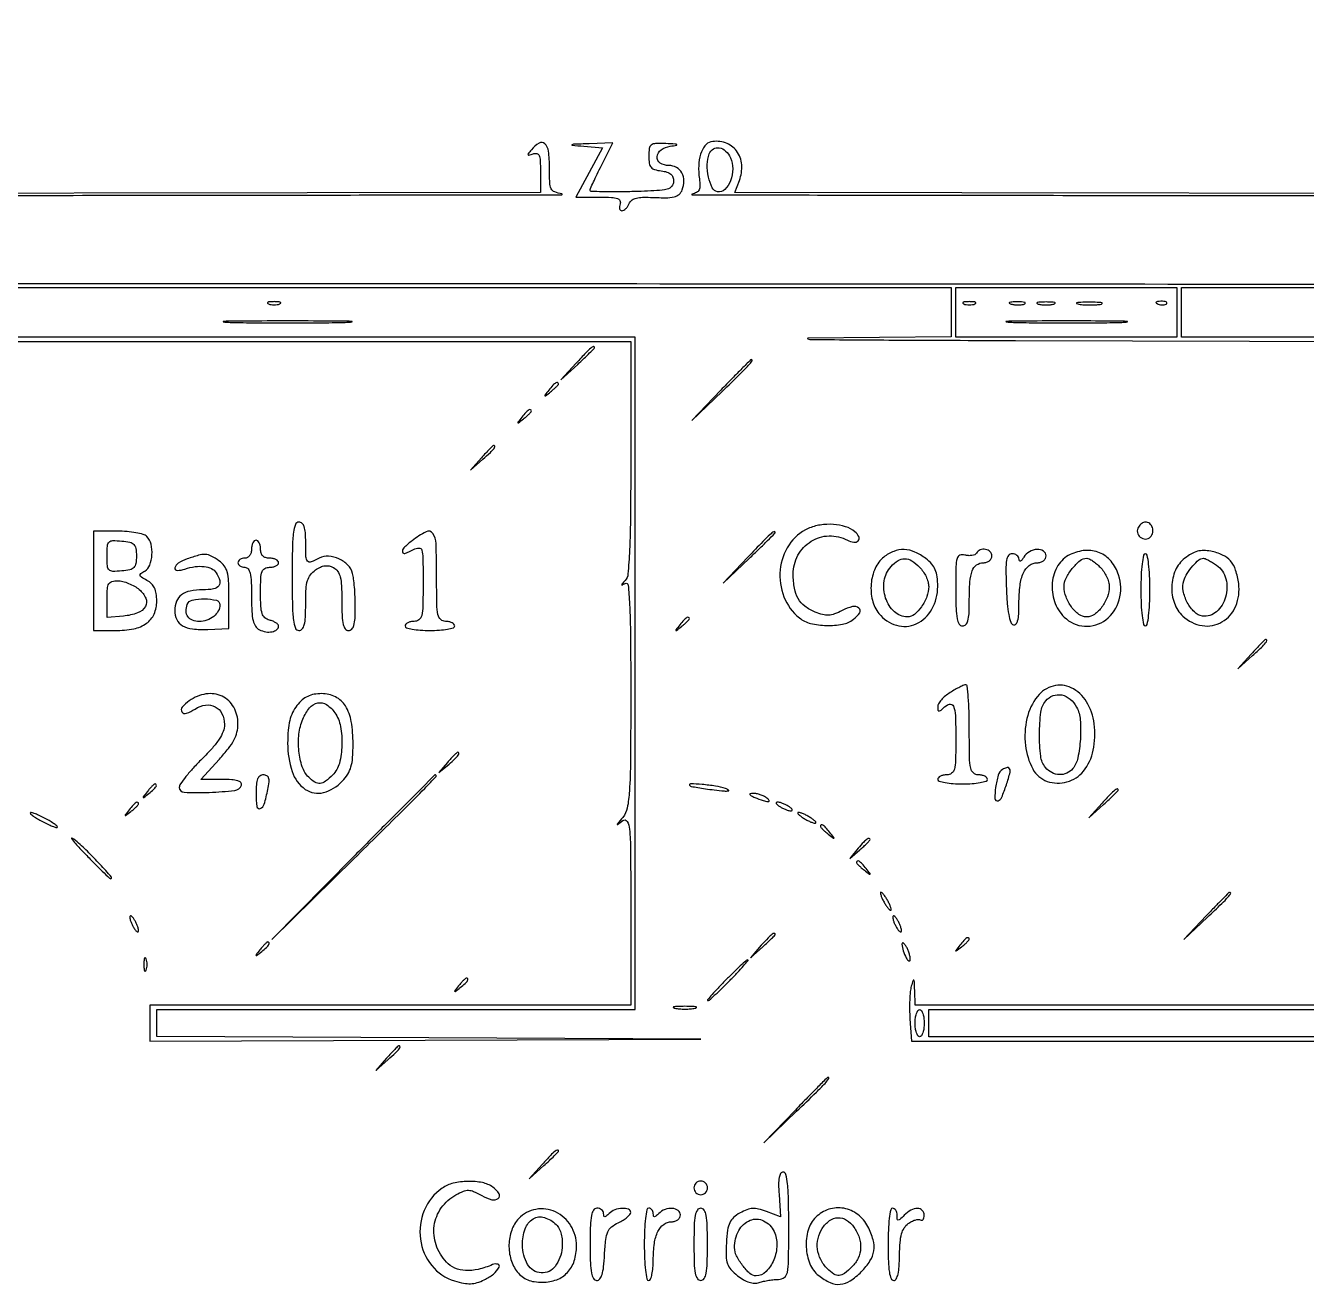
# Model space of a CAD drawing. Extents: x 0 to 968, y 0 to 666.
# Drawn here: x 372 to 655.7, y 387.1 to 666 of the extents above; entities that cross this region are included whole.
import ezdxf

# ---------------------------------------------------------------- set-up
doc = ezdxf.new("R2010")
doc.units = 0

msp = doc.modelspace()

# ---------------------------------------------------------------- linework, layer by layer
for points in [[(795.168906, 608.510851, 0.000128), (665.881804, 608.648365, 0.000064), (502.218615, 608.759642, 0.000095), (260.891723, 608.847045, 0.0007)], [(240, 608), (408.5, 608), (577, 608), (577, 602.514047), (577, 597.028094), (545.25, 596.74949, 0.748976), (545.212388, 596.61686, 0.13844), (545.665166, 596.483565, 0.001612), (563.191914, 596.344219, 0.000424), (591.248438, 596.235443), (668.996876, 596)], [(343, 596), (424.5, 596), (506, 596), (506, 570.2, -0.002344), (505.940822, 557.579336, -0.009159), (505.724838, 549.782892, -0.008521), (505.392187, 544.514285, -0.16859), (504.75, 543.053296, 0.004358), (504.075073, 542.313322, 0.184745), (504, 542.117076, 0.561535), (504.095303, 542.058975, 0.009535), (504.75, 542.412313, -0.54098), (505.421042, 542.06482, -0.012568), (505.744607, 537.818934, -0.01078), (505.949429, 530.845958, -0.001951), (506, 517.887758, -0.001721), (505.949266, 503.149171, -0.014288), (505.712233, 496.467317, -0.030642), (505.231879, 492.653738, -0.130048), (504.25, 490.595974, 0.000873), (503.061498, 489.190949, 0.176901), (503, 489.022569, 0.621148), (503.074767, 488.985605, 0.001609), (504.25, 489.889678, -0.453717), (505.196294, 489.704798, -0.109857), (505.745327, 487.973779, -0.020679), (505.963018, 483.340326, -0.001399), (506, 470.122445), (506, 449), (452.75, 449), (399.5, 449), (399.5, 445), (399.5, 441), (460.5, 441.242046), (521.5, 441.484092), (461.25, 441.749852), (401, 442.015613), (401, 445.007806), (401, 448), (454, 448), (507, 448), (507, 522.5), (507, 597), (424.5, 597), (342, 597)], [(668.976527, 449), (618.988264, 449), (569, 449), (568.90032, 452.25, 0.00324), (568.830116, 454.13938, 0.156596), (568.700338, 454.49023, 0.601471), (568.528971, 454.459549, 0.008583), (568.15032, 453.20654, 0.044988), (567.922055, 451.996062, 0.013648), (567.79282, 450.130801, 0.013549), (567.76165, 448.022402, 0.014371), (567.846513, 445.95654), (568.193027, 441), (629.596513, 441), (691, 441)]]:
    msp.add_lwpolyline(points, format="xyb")
for points in [[(483.981001, 638.477108, 0.008807), (483.292701, 637.617386, 0.27071), (483.258808, 637.355597, 0.389672), (483.458284, 637.264678, 0.012731), (484.358556, 637.584097, -0.139461), (485.183865, 637.657971, -0.253026), (485.695079, 637.241597, -0.087115), (485.944838, 636.113291, -0.011014), (486, 633.609364), (486, 629.00475), (279.25, 628.749987), (72.5, 628.495224), (283, 628.397444, 0.000185), (363.529698, 628.389829, 0.000315), (430.857813, 628.45076, 0.000027), (490.737307, 628.545854, 0.926755), (490.75, 628.716254, -0.055409), (489.159191, 629.141231, -0.192222), (488.395695, 629.854735, -0.100329), (488.066317, 631.204019, -0.009861), (488, 634.566422, 0.029013), (487.790681, 638.17071, 0.172438), (486.970395, 639.836651, 0.344232), (485.701982, 639.975054, 0.081103)], [(495.625958, 639.273856), (499.751916, 638.897126), (496.800849, 633.448563), (493.849782, 628), (499.03188, 628, -0.010233), (501.754397, 627.944274, -0.068574), (503.083182, 627.705404, -0.210464), (503.616573, 627.228378, -0.2008), (503.638374, 626.5, 0.057964), (503.491367, 625.925734, 0.102995), (503.525603, 625.440625, 0.148741), (503.730134, 625.122259, 0.177953), (504.06277, 625, 0.131613), (504.489647, 625.114346, 0.062858), (504.945643, 625.460274, 0.055852), (505.359811, 625.967584, 0.051712), (505.664042, 626.566891, -0.131094), (506.159247, 627.250218, -0.090721), (507.000406, 627.711973, -0.063737), (508.225496, 627.952398, -0.027941), (509.882657, 627.969998, 0.008562), (513.720118, 627.86205, 0.057381), (515.614538, 628.059089, 0.127366), (516.704693, 628.615102, 0.120422), (517.415686, 629.640877, 0.09386), (517.773383, 631.615132, 0.125652), (517.311011, 633.367833, 0.139459), (516.117668, 634.561998, 0.127843), (514.432612, 635, -0.144807), (512.543532, 635.558821, -0.27394), (511.860874, 636.933893, -0.221994), (512.713056, 638.454323, -0.118726), (514.75, 639.283746, 0.005737), (516.188426, 639.518563, 0.703743), (516.210683, 639.647423, 0.117172), (515.82971, 639.757833, 0.002217), (513.75, 639.850168, 0.017087), (511.483579, 639.863231, 0.153737), (510.556807, 639.54217, 0.202698), (510.114195, 638.790625, 0.033079), (510, 637.066422, 0.03636), (510.114061, 635.5, 0.140127), (510.511321, 634.619465, 0.147664), (511.300328, 634.107782, 0.041915), (512.75, 633.816422, -0.041844), (514.030656, 633.559222, -0.10493), (514.866697, 633.112286, -0.132039), (515.336283, 632.437844, -0.086629), (515.5, 631.5, -0.178668), (515.097111, 630.408511, -0.156548), (514.057809, 629.766996, -0.048285), (511.808455, 629.436374, -0.004593), (506.25, 629.212474, -0.005779), (502.70314, 629.143248, -0.009642), (499.717188, 629.177073, -0.003691), (497.21356, 629.272241, -0.400985), (497, 629.495718, -0.10369), (497.08151, 629.88454, -0.003328), (497.739323, 631.357809, -0.006293), (498.552493, 633.088759, -0.004314), (499.516846, 635.033244), (502.033692, 640), (496.766846, 639.825293, 0.000598), (493.324178, 639.706972, 0.104043), (492.969095, 639.618988, 0.758352), (492.986538, 639.521519, 0.001252)], [(523.750682, 640.228582, 0.18155), (522.422717, 639.376754, 0.085324), (521.483371, 637.532218, 0.06617), (521.047698, 634.973356, 0.045588), (521.208439, 632.033171, -0.029967), (521.339937, 630.504551, -0.120742), (521.142062, 629.595913, -0.16315), (520.587434, 629.033237, -0.068537), (519.57006, 628.682153, 0.906064), (519.586387, 628.514275, 0.00002), (578.91433, 628.425453, 0.000313), (645.266323, 628.37043, 0.000185), (724.5, 628.38373), (931.5, 628.495095), (730.275678, 628.749985), (529.051355, 629.004876), (530.070835, 631.686311, 0.110247), (530.577767, 635.189376, 0.1412), (529.445792, 638.229509, 0.152942), (526.960164, 640.04288, 0.135292)], [(528.080961, 636.721655, -0.109971), (528.59841, 634.275514, -0.087492), (528.100369, 631.616207, -0.106982), (526.851292, 629.679558, -0.247906), (525.247086, 629.185426, -0.236664), (524.063344, 630.089035, -0.059474), (523.240764, 632.450272, -0.056471), (522.950664, 635.240721, -0.089532), (523.398157, 637.595196, -0.164713), (524.296356, 638.677068, -0.186059), (525.617807, 638.922297, -0.144758), (527.023326, 638.204906, -0.096248)], [(425.75, 604.337719, 0.057986), (426.320008, 604.181385, 0.037979), (427, 604.12966, 0.037979), (427.679992, 604.181385, 0.057986), (428.25, 604.337719, 0.174857), (428.459382, 604.525001, 0.447206), (428.398438, 604.693942, 0.078554), (427.89144, 604.810911, 0.017491), (427, 604.842105, 0.017491), (426.10856, 604.810911, 0.078554), (425.601562, 604.693942, 0.447206), (425.540618, 604.525001, 0.174857)], [(579.75, 604.337719, 0.057986), (580.320008, 604.181385, 0.037979), (581, 604.12966, 0.037979), (581.679992, 604.181385, 0.057986), (582.25, 604.337719, 0.174857), (582.459382, 604.525001, 0.447206), (582.398438, 604.693942, 0.078554), (581.89144, 604.810911, 0.017491), (581, 604.842105, 0.017491), (580.10856, 604.810911, 0.078554), (579.601562, 604.693942, 0.447206), (579.540618, 604.525001, 0.174857)], [(590.269032, 604.307009, 0.037336), (591.036634, 604.167106, 0.029507), (591.880008, 604.127736, 0.030339), (592.671085, 604.185595, 0.06278), (593.269032, 604.344063, 0.31318), (593.386009, 604.52287, 0.333666), (593.257153, 604.684921, 0.052471), (592.580113, 604.787295, 0.014395), (591.5, 604.805051, 0.012823), (590.431793, 604.764444, 0.080377), (589.900903, 604.643467, 0.597527), (589.883358, 604.48334, 0.087174)], [(596.25, 604.310674, 0.039571), (597.047266, 604.168469, 0.024357), (598, 604.122029, 0.024357), (598.952734, 604.168469, 0.039571), (599.75, 604.310674, 0.161593), (600.00914, 604.478988, 0.542911), (599.957812, 604.633659, 0.052887), (599.251983, 604.740287, 0.011065), (598, 604.767997, 0.011065), (596.748017, 604.740287, 0.052887), (596.042188, 604.633659, 0.542911), (595.99086, 604.478988, 0.161593)], [(605.26375, 604.282419, 0.022548), (606.485188, 604.153707, 0.015659), (607.872547, 604.114038, 0.015827), (609.209518, 604.160023, 0.031163), (610.26375, 604.296069, 0.248898), (610.455688, 604.450815, 0.49082), (610.374351, 604.596853, 0.030832), (609.29708, 604.692368, 0.00738), (607.5, 604.713986, 0.006817), (605.711719, 604.684722, 0.040183), (604.780601, 604.581582, 0.720633), (604.761725, 604.438612, 0.075924)], [(622.8125, 604.316886, 0.051402), (623.359369, 604.160852, 0.05415), (623.916927, 604.123424, 0.060344), (624.402231, 604.202593, 0.126455), (624.729167, 604.395833, 0.296942), (624.77538, 604.614691, 0.208169), (624.592839, 604.799335, 0.077125), (624.112848, 604.910055, 0.028489), (623.416667, 604.921053, 0.018894), (622.670344, 604.862007, 0.168741), (622.37858, 604.720685, 0.470617), (622.395823, 604.538436, 0.054073)], [(417.25, 600.252791, 0.003861), (423.05422, 600.155348, 0.002266), (430, 600.123866, 0.002266), (436.94578, 600.155348, 0.003861), (442.75, 600.252791, 0.025034), (444.269434, 600.366301, 0.928081), (444.264062, 600.473526, 0.005108), (439.144137, 600.546704, 0.001019), (430, 600.565336, 0.001019), (420.855863, 600.546704, 0.005108), (415.735938, 600.473526, 0.928081), (415.730566, 600.366301, 0.025034)], [(590.807349, 600.252539, 0.003981), (596.367548, 600.154515, 0.002429), (602.93413, 600.122944, 0.002434), (609.442328, 600.154944, 0.004313), (614.807349, 600.253728, 0.033354), (616.022625, 600.367959, 0.911073), (616.015284, 600.4767, 0.005306), (611.111224, 600.550159, 0.001104), (602.5, 600.568746, 0.001082), (593.897826, 600.549708, 0.005665), (589.165284, 600.475369, 0.931919), (589.1606, 600.367549, 0.022072)], [(493.946167, 591.25), (490.5, 587.5), (494.25, 590.946167, 0.004107), (495.687395, 592.289043, 0.006442), (496.898438, 593.469273, 0.00223), (497.919596, 594.49958, 0.196596), (498, 594.696167, 0.503731), (497.749449, 594.881757, 0.102567), (497.17594, 594.568348, 0.026699), (496.052752, 593.505211, 0.004068)], [(525.971112, 585.25), (519.5, 578.5), (526.25, 584.971112, 0.001651), (530.331139, 588.90958, 0.013946), (532.112695, 590.739547, 0.038166), (532.876639, 591.708164, 0.600215), (532.721112, 592, 0.198298), (532.532866, 591.922286, 0.000591), (530.623258, 590.017187, 0.003258), (528.472068, 587.837782, 0.002015)], [(487.872445, 585.25, 0.001576), (486.99236, 584.120493, 0.377591), (487, 584, 0.377591), (487.120493, 583.99236, 0.001576), (488.25, 584.872445, 0.012436), (488.920402, 585.425681, 0.017649), (489.485937, 585.952641, 0.013803), (489.91885, 586.410139, 0.184603), (490, 586.622445, 0.307699), (489.806605, 586.90695, 0.241985), (489.426111, 586.869516, 0.065617), (488.76332, 586.306759, 0.017685)], [(481.872445, 579.25, 0.001576), (480.99236, 578.120493, 0.377591), (481, 578, 0.377591), (481.120493, 577.99236, 0.001576), (482.25, 578.872445, 0.012436), (482.920402, 579.425681, 0.017649), (483.485937, 579.952641, 0.013803), (483.91885, 580.410139, 0.184603), (484, 580.622445, 0.307699), (483.806605, 580.90695, 0.241985), (483.426111, 580.869516, 0.065617), (482.76332, 580.306759, 0.017685)], [(472.924314, 570.25), (470.5, 567.5), (473.25, 569.924314, 0.007047), (474.901388, 571.422009, 0.038158), (475.720118, 572.311864, 0.157803), (475.891157, 572.773973, 0.426412), (475.674314, 573, 0.194102), (475.471891, 572.918342, 0.004632), (474.732156, 572.192188, 0.009492), (473.876984, 571.303915, 0.006223)], [(387, 543), (387, 532), (391.777494, 532, 0.046456), (395.904342, 532.384262, 0.107867), (398.751476, 533.590001, 0.13857), (400.409146, 535.640255, 0.101478), (401, 538.52152, 0.036054), (400.880474, 540.176964, 0.074603), (400.506768, 541.415331, 0.088674), (399.839794, 542.351766, 0.071023), (398.840097, 543.085578, -0.014721), (397.607977, 543.792413, -0.198845), (397.309068, 544.204148, -0.301983), (397.45433, 544.600651, -0.030727), (398.340097, 545.170452, 0.175639), (399.462813, 546.46912, 0.076378), (399.951242, 548.731073, 0.07409), (399.741252, 551.119258, 0.138319), (398.8, 552.8, 0.12661), (398.011933, 553.265473, 0.024774), (396.395625, 553.6475, 0.024856), (394.41707, 553.911925, 0.020792), (392.3, 554), (387, 554)], [(431, 544, 0.004073), (431.053031, 537.489921, 0.027022), (431.28125, 534.25, 0.062466), (431.718019, 532.533206, 0.308488), (432.5, 532, 0.220855), (433.222224, 532.335373, 0.114018), (433.686904, 533.240549, 0.051084), (433.935321, 534.94004, 0.010767), (434, 537.943296, -0.013254), (434.085474, 541.167289, -0.057169), (434.404113, 543.054933, -0.093032), (435.049989, 544.336025, -0.076972), (436.154606, 545.395737, -0.041243), (437.258269, 546.040279, -0.079287), (438.238068, 546.330416, -0.089538), (439.177688, 546.284385, -0.066058), (440.154606, 545.917257, -0.118033), (441.081578, 545.093723, -0.091933), (441.640445, 543.86246, -0.049776), (441.924973, 541.890108, -0.010951), (442, 538.464816, 0.009496), (442.062757, 535.160739, 0.047538), (442.308006, 533.327469, 0.108783), (442.770704, 532.356518, 0.231344), (443.5, 532, 0.205784), (444.211262, 532.305677, 0.121365), (444.676302, 533.122724, 0.056722), (444.92551, 534.642124, 0.012963), (444.986345, 537.25, 0.009589), (444.939163, 539.416048, 0.009533), (444.808941, 541.582942, 0.009422), (444.623382, 543.471623, 0.036368), (444.401591, 544.628102, 0.129456), (443.337469, 546.48808, 0.091562), (441.357089, 547.875268, 0.0928), (439.037913, 548.451062, 0.138292), (437.008594, 548.004599, -0.031031), (435.193677, 547.173656, -0.316863), (434.434607, 547.364567, -0.1696), (434.061656, 548.312909, -0.009672), (434, 551.5, 0.016668), (433.927513, 553.673807, 0.063857), (433.666667, 555, 0.12648), (433.196999, 555.727332, 0.188641), (432.5, 556, 0.308488), (431.718019, 555.466794, 0.062466), (431.28125, 553.75, 0.027022), (431.053031, 550.510079, 0.004073)], [(457.582196, 551.885996, 0.022349), (455.722094, 550.283278, 0.251398), (455.423566, 549.38937, 0.47299), (455.983713, 549.070947, 0.031183), (457.914354, 549.954163, -0.120046), (459.086533, 550.256528, -0.339802), (459.721605, 549.782085, -0.065354), (459.96377, 548.106445, -0.003251), (460, 542.535184, -0.004854), (459.949931, 537.377655, -0.052738), (459.691419, 535.316898, -0.172413), (459.081728, 534.369121, -0.16592), (458, 534, 0.048028), (457.234582, 533.926307, 0.068025), (456.5875, 533.70625, 0.088204), (456.151477, 533.381882, 0.191087), (456, 533, 0.332234), (456.292067, 532.608967, 0.026982), (457.615625, 532.29375, 0.027868), (459.39166, 532.072146, 0.017105), (461.5, 532, 0.017105), (463.60834, 532.072146, 0.027868), (465.384375, 532.29375, 0.026982), (466.707933, 532.608967, 0.332234), (467, 533, 0.191087), (466.848523, 533.381882, 0.088204), (466.4125, 533.70625, 0.068025), (465.765418, 533.926307, 0.048028), (465, 534, -0.186821), (463.909584, 534.42216, -0.160003), (463.3, 535.5, -0.045528), (463.047257, 537.866382, -0.003852), (463, 544, 0.008558), (462.875861, 551.252295, 0.142893), (462.130797, 553.515025, 0.380382), (460.653106, 553.879581, 0.045389)], [(531.96584, 548.25), (526.5, 542.5), (532.25, 547.96584, 0.002429), (534.454324, 550.081711, 0.003903), (536.310938, 551.909561, 0.000843), (537.921604, 553.525668, 0.198036), (538, 553.71584, 0.580622), (537.718401, 553.876586, 0.050698), (536.887147, 553.26449, 0.016599), (535.293238, 551.721355, 0.00208)], [(545.314715, 554.575325, 0.142617), (541.068921, 550.971334, 0.122004), (539.101463, 545.424329, 0.118518), (539.927733, 539.470535, 0.129754), (543.36704, 534.772236, 0.111917), (545.823221, 533.561679, 0.052398), (549.357105, 533.098547, 0.052469), (552.893439, 533.379323, 0.116592), (555.350138, 534.465269, 0.085753), (556.715269, 535.926638, 0.390723), (556.541004, 536.975188, 0.230306), (555.116884, 537.276377, 0.058304), (552.840558, 536.417549, -0.028952), (551.129542, 535.654765, -0.075517), (549.815635, 535.373719, -0.079173), (548.514663, 535.501674, -0.034175), (546.859091, 536.058366, -0.063623), (544.574289, 537.365871, -0.10049), (543.084427, 539.052132, -0.089319), (542.263086, 541.336402, -0.041776), (542, 544.479713, -0.12353), (543.048867, 548.660316, -0.130662), (545.933927, 551.748027, -0.133295), (549.922346, 552.957516, -0.130942), (554.005053, 551.997296, 0.089255), (555.435902, 551.533652, 0.252712), (556.38662, 551.891222, 0.303044), (556.502562, 552.795615, 0.10465), (555.643682, 553.880755, 0.098248), (553.607654, 554.984747, 0.058528), (550.887539, 555.491162, 0.055871), (547.964093, 555.361036, 0.066194)], [(618.446149, 554.912868, 0.190717), (618.236038, 553.735958, 0.171854), (618.875747, 552.67027, 0.175934), (620.03005, 552.260019, 0.197141), (621.112868, 552.712868, 0.144911), (621.633646, 553.671654, 0.134859), (621.568376, 554.789156, 0.143758), (620.952416, 555.666716, 0.169916), (620, 556, 0.100929), (619.613314, 555.921141, 0.052079), (619.179745, 555.680655, 0.048757), (618.768565, 555.328718, 0.053016)], [(396.5, 548.5, -0.035254), (396.381423, 546.820342, -0.160043), (395.953053, 545.952138, -0.147356), (395.070859, 545.467389, -0.028437), (393.25, 545.186642, -0.02316), (391.253414, 545.08711, -0.202333), (390.452431, 545.421779, -0.178441), (390.077968, 546.254527, -0.017356), (390, 548.5, -0.017356), (390.077968, 550.745473, -0.178441), (390.452431, 551.578221, -0.202333), (391.253414, 551.91289, -0.02316), (393.25, 551.813358, -0.028437), (395.070859, 551.532611, -0.147356), (395.953053, 551.047862, -0.160043), (396.381423, 550.179658, -0.035254)], [(422, 550, -0.072314), (421.888136, 549.230589, -0.08892), (421.5625, 548.583333, -0.10214), (421.075754, 548.153209, -0.130775), (420.5, 548, 0.064853), (419.926543, 547.925306, 0.082425), (419.440625, 547.70625, 0.098894), (419.115568, 547.381354, 0.148195), (419, 547, 0.148195), (419.115568, 546.618646, 0.098894), (419.440625, 546.29375, 0.082425), (419.926543, 546.074694, 0.064853), (420.5, 546, -0.231344), (421.229296, 545.643482, -0.108783), (421.691994, 544.672531, -0.047538), (421.937243, 542.839261, -0.009496), (422, 539.535184, 0.011124), (422.074693, 536.178355, 0.047233), (422.35248, 534.191205, 0.086165), (422.883917, 532.952221, 0.130397), (423.75, 532.170311, 0.077102), (425.159562, 531.701418, 0.088348), (426.577559, 531.71418, 0.118393), (427.611666, 532.177134, 0.232609), (428, 532.966702, 0.1935), (427.86177, 533.310511, 0.05551), (427.4125, 533.685362, 0.047012), (426.765636, 534.030789, 0.035201), (426, 534.289749, -0.11328), (424.967542, 534.829065, -0.137813), (424.362763, 535.732475, -0.067549), (424.071264, 537.324201, -0.011559), (424, 540.40638, -0.009514), (424.060937, 543.608548, -0.076481), (424.339388, 545.050798, -0.189697), (424.944522, 545.743086, -0.119954), (426, 546, 0.048028), (426.765418, 546.073693, 0.068025), (427.4125, 546.29375, 0.088204), (427.848523, 546.618118, 0.191087), (428, 547, 0.191087), (427.848523, 547.381882, 0.088204), (427.4125, 547.70625, 0.068025), (426.765418, 547.926307, 0.048028), (426, 548, -0.072254), (425.126841, 548.126841, -0.124864), (424.5, 548.5, -0.124864), (424.126841, 549.126841, -0.072254), (424, 550, 0.048028), (423.926307, 550.765418, 0.068025), (423.70625, 551.4125, 0.088204), (423.381882, 551.848523, 0.191087), (423, 552, 0.191087), (422.618118, 551.848523, 0.088204), (422.29375, 551.4125, 0.068025), (422.073693, 550.765418, 0.048028)], [(407.75, 547.837719, 0.047642), (405.777745, 546.896197, 0.205308), (405.033702, 545.865372, 0.491129), (405.508069, 545.293926, 0.070661), (407.25, 545.604032, -0.043218), (409.506971, 546.134592, -0.065237), (411.523498, 546.163253, -0.081655), (413.119673, 545.705949, -0.141828), (414.14471, 544.800095, -0.066126), (414.95545, 543.047173, -0.244822), (414.745232, 541.885685, -0.189512), (413.583216, 541.193923, -0.040618), (411.2, 541, 0.047044), (408.393093, 540.735317, 0.112456), (406.486842, 539.902242, 0.141077), (405.387584, 538.469702, 0.093826), (405, 536.422445, 0.11035), (405.453474, 534.392758, 0.154237), (406.706425, 533.036117, 0.105339), (408.926809, 532.326962, 0.035699), (412.335045, 532.23194), (417, 532.434969), (417, 539.16078, 0.010379), (416.921558, 542.939214, 0.055218), (416.609526, 544.978427, 0.097963), (415.949414, 546.319315, 0.076905), (414.777494, 547.443296, 0.03432), (413.065323, 548.475213, 0.104811), (411.763062, 548.828521, 0.084349), (410.271833, 548.66045, 0.017413)], [(562.047789, 548.23978, 0.11878), (560.139033, 545.748052, 0.083125), (559.255594, 542.307812, 0.08164), (559.535021, 538.705995, 0.107212), (560.977365, 535.75, 0.155855), (564.845463, 533.137537, 0.180943), (569.252024, 533.460757, 0.161722), (572.717802, 536.701776, 0.125206), (574, 541.741871, 0.029355), (573.873091, 543.901598, 0.071447), (573.463866, 545.439667, 0.080355), (572.674005, 546.690997, 0.045245), (571.365141, 547.92742, 0.063518), (568.959174, 549.368486, 0.095103), (566.577134, 549.909037, 0.100541), (564.261345, 549.51891, 0.078499)], [(570, 546, -0.049207), (570.765513, 545.066918, -0.03786), (571.4125, 543.918486, -0.038884), (571.855641, 542.739877, -0.070594), (572, 541.722506, -0.089899), (571.597554, 539.502283, -0.063662), (570.412317, 537.257464, -0.067961), (568.833306, 535.557931, -0.173312), (567.272037, 535, -0.19072), (564.390554, 536.140598, -0.126631), (562.463709, 539.179751, -0.116092), (562.150265, 542.994551, -0.147658), (563.654988, 546.171259, -0.066893), (565.215987, 547.490467, -0.149868), (566.696732, 547.90113, -0.137629), (568.239207, 547.423101, -0.052883)], [(582.558021, 549.09388, -0.15438), (582.198685, 548.78447, -0.064046), (581.575304, 548.607491, -0.054994), (580.805232, 548.577577, -0.046215), (579.999004, 548.710511, 0.158003), (578.912559, 548.647822, 0.240043), (578.29547, 547.956288, 0.060001), (578.044443, 546.14272, 0.004421), (578, 541.116631, 0.006854), (578.058384, 536.857646, 0.038852), (578.296201, 534.602772, 0.092484), (578.751877, 533.41806, 0.260452), (579.5, 533, 0.209656), (580.214229, 533.313254, 0.119074), (580.680789, 534.153035, 0.055173), (580.932989, 535.717342, 0.012404), (581, 538.418213, -0.015406), (581.13409, 542.769043, -0.071558), (581.64314, 545.223588, -0.149327), (582.609928, 546.511764, -0.158945), (584.106989, 547, 0.077727), (584.830154, 547.113102, 0.090193), (585.443928, 547.440625, 0.100779), (585.854248, 547.927938, 0.125389), (586, 548.5, 0.198108), (585.61075, 549.443863, 0.155648), (584.620003, 549.95925, 0.140036), (583.430612, 549.831011, 0.159214)], [(593.080099, 548.25, -0.02869), (592.681358, 547.64769, -0.121624), (592.349453, 547.375652, -0.368599), (592.132978, 547.433647, -0.145621), (592.030409, 547.75, 0.121517), (591.900407, 548.226826, 0.098097), (591.555951, 548.632812, 0.089053), (591.049289, 548.90567, 0.079256), (590.457936, 549, 0.24258), (589.694612, 548.606511, 0.114827), (589.261682, 547.553928, 0.043275), (589.105339, 545.474954, 0.006657), (589.207936, 541.330254, 0.010883), (589.409705, 537.961692, 0.026735), (589.743507, 535.505019, 0.032295), (590.179729, 533.818272, 0.237739), (590.75, 533.246921, 0.297014), (591.313017, 533.395429, 0.119917), (591.70939, 534.126585, 0.051508), (591.937354, 535.584061, 0.013058), (592, 537.982408, -0.029201), (592.234295, 541.990729, -0.076143), (592.999056, 544.767367, -0.122925), (594.278264, 546.397431, -0.166718), (596.035184, 547, 0.074753), (596.785904, 547.112868, 0.088627), (597.422835, 547.440625, 0.100674), (597.84862, 547.927969, 0.130079), (598, 548.5, 0.253204), (597.419254, 549.573273, 0.158713), (596.007104, 549.955035, 0.117418), (594.295589, 549.454465, 0.13203)], [(603.321178, 548.811266, 0.145157), (600.626658, 546.357692, 0.113102), (599.379843, 542.577845, 0.106127), (599.872126, 538.428497, 0.114458), (602.025436, 534.974564, 0.181987), (606.526027, 532.935692, 0.182985), (611.241463, 534.376969, 0.162173), (614.204588, 538.796237, 0.148038), (614.068034, 544.293856, 0.093851), (612.387215, 547.327687, 0.120526), (609.832577, 549.221079, 0.120112), (606.685314, 549.725251, 0.092788)], [(610, 546, -0.049207), (610.765513, 545.066918, -0.03786), (611.4125, 543.918486, -0.038884), (611.855641, 542.739877, -0.070594), (612, 541.722506, -0.090354), (611.582547, 539.431279, -0.069879), (610.36369, 537.200021, -0.075366), (608.704375, 535.555745, -0.158917), (607, 535, -0.158917), (605.295625, 535.555745, -0.075366), (603.63631, 537.200021, -0.069879), (602.417453, 539.431279, -0.090354), (602, 541.722506, -0.116931), (602.441508, 543.584586, -0.051794), (603.811318, 545.725892, -0.051815), (605.521035, 547.467566, -0.17452), (607, 548, -0.120635), (607.512642, 547.874488, -0.026952), (608.29375, 547.4125, -0.026473), (609.160928, 546.765585, -0.022886)], [(619, 541, 0.010616), (619.067911, 537.801826, 0.020476), (619.28125, 535.25, 0.01702), (619.586179, 533.340974, 0.358912), (620, 533, 0.358912), (620.413821, 533.340974, 0.01702), (620.71875, 535.25, 0.020476), (620.932089, 537.801826, 0.010616), (621, 541, 0.010616), (620.932089, 544.198174, 0.020476), (620.71875, 546.75, 0.01702), (620.413821, 548.659026, 0.358912), (620, 549, 0.358912), (619.586179, 548.659026, 0.01702), (619.28125, 546.75, 0.020476), (619.067911, 544.198174, 0.010616)], [(628.734218, 548.005576, 0.123076), (626.661145, 545.33091, 0.095724), (625.842341, 541.729731, 0.094894), (626.422239, 538.055062, 0.118264), (628.314451, 535.174314, 0.148729), (632.56785, 533.072817, 0.174738), (636.966947, 533.884133, 0.164318), (640.022835, 537.391548, 0.131648), (640.671918, 542.387583, 0.044443), (639.998146, 545.380615, 0.101075), (638.868339, 547.392328, 0.108774), (637.100383, 548.711171, 0.056767), (634.470826, 549.555835, 0.047644), (632.909704, 549.715908, 0.067829), (631.528755, 549.537493, 0.063836), (630.185739, 548.983188, 0.036913)], [(635.777494, 546.443296, -0.180774), (637.825766, 543.462788, -0.129951), (637.768531, 539.386289, -0.143186), (635.745289, 536.137052, -0.221457), (632.634721, 535.196783, -0.162059), (630.849107, 536.089604, -0.074995), (629.289288, 538.201715, -0.072738), (628.378219, 540.767658, -0.12649), (628.503229, 543.010174, -0.062985), (629.249063, 544.623065, -0.039413), (630.489171, 546.2966, -0.037819), (631.840871, 547.630271, -0.177603), (632.848922, 548, -0.107146), (633.247761, 547.91354, -0.015406), (634.000442, 547.542718, -0.016897), (634.874801, 547.039346, -0.013716)], [(397.139216, 541.06265, -0.117664), (398.601996, 539.135841, -0.242421), (398.490477, 537.296988, -0.173957), (396.762225, 535.870333, -0.065285), (393.648723, 535.189635), (390, 534.879269), (390, 538.939635, -0.015843), (390.073902, 541.271411, -0.117663), (390.397106, 542.325136, -0.200701), (391.081862, 542.837946, -0.061742), (392.389216, 543, -0.063645), (393.474653, 542.861274, -0.03327), (394.77008, 542.430903, -0.032461), (396.060068, 541.804318, -0.042559)], [(415, 537.7, -0.128045), (414.638986, 536.313392, -0.096742), (413.618373, 535.107296, -0.087657), (412.11542, 534.284757, -0.081653), (410.383333, 534, -0.093597), (408.911098, 534.27803, -0.147569), (407.907867, 535.066859, -0.147991), (407.510052, 536.277031, -0.094314), (407.754296, 537.75, -0.258874), (408.886194, 538.726399, -0.053063), (411.610805, 538.997364, -0.056051), (414.219048, 538.685811, -0.3481)], [(516.872445, 533.25, 0.001576), (515.99236, 532.120493, 0.377591), (516, 532, 0.377591), (516.120493, 531.99236, 0.001576), (517.25, 532.872445, 0.012436), (517.920402, 533.425681, 0.017649), (518.485937, 533.952641, 0.013803), (518.91885, 534.410139, 0.184603), (519, 534.622445, 0.307699), (518.806605, 534.90695, 0.241985), (518.426111, 534.869516, 0.065617), (517.76332, 534.306759, 0.017685)], [(643.437091, 526.75), (640.5, 523.5), (643.75, 526.437091, 0.005203), (645.702672, 528.239026, 0.031436), (646.644302, 529.245213, 0.126516), (646.885551, 529.760705, 0.469811), (646.687091, 530, 0.195675), (646.487928, 529.918954, 0.003116), (645.603329, 529.045313, 0.007681), (644.585435, 527.995657, 0.004953)], [(576.75, 518.241774, 0.035493), (575.697635, 517.480982, 0.039983), (574.807812, 516.606274, 0.043826), (574.18827, 515.75018, 0.135533), (574, 515.068383, 0.035837), (574.049983, 514.371901, 0.311386), (574.25, 514.155913, 0.232245), (574.580706, 514.23557, 0.023162), (575.2, 514.8, -0.117746), (576.583737, 515.650253, -0.392692), (577.467749, 515.242889, -0.089407), (577.9121, 513.181073, -0.008482), (578, 508, -0.005351), (577.948615, 503.198839, -0.055952), (577.6875, 501.25, -0.176663), (577.078201, 500.349175, -0.157888), (576, 500, 0.048028), (575.234582, 499.926307, 0.068025), (574.5875, 499.70625, 0.088204), (574.151477, 499.381882, 0.191087), (574, 499, 0.332234), (574.292067, 498.608967, 0.026982), (575.615625, 498.29375, 0.027868), (577.39166, 498.072146, 0.017105), (579.5, 498, 0.017105), (581.60834, 498.072146, 0.027868), (583.384375, 498.29375, 0.026982), (584.707933, 498.608967, 0.332234), (585, 499, 0.191087), (584.848523, 499.381882, 0.088204), (584.4125, 499.70625, 0.068025), (583.765418, 499.926307, 0.048028), (583, 500, -0.186821), (581.909584, 500.42216, -0.160003), (581.3, 501.5, -0.045528), (581.047257, 503.866382, -0.003852), (581, 510, 0.007033), (580.946087, 513.832492, 0.011732), (580.779688, 517.054683, 0.005421), (580.551057, 519.709718, 0.396378), (580.25, 519.973391, 0.094799), (579.812053, 519.873387, 0.011477), (578.9125, 519.453752, 0.013299), (577.857912, 518.896608, 0.010592)], [(596.098862, 517.398553, 0.111449), (593.765018, 512.498944, 0.084283), (593.440149, 506.53136, 0.093397), (595.050442, 501.326391, 0.189318), (598.25, 498.574616, 0.15344), (602.625702, 498.43636, 0.154863), (606.274956, 500.828298, 0.122642), (608.444077, 505.44487, 0.080355), (608.649667, 511.348293, 0.104347), (606.961268, 516.221927, 0.146067), (603.576214, 519.308294, 0.179158), (599.577212, 519.687895, 0.1625)], [(408.205776, 516.431578, 0.060787), (406.638351, 515.021967, 0.343112), (406.579589, 513.97158, 0.338164), (407.589223, 513.644326, 0.060399), (409.48509, 514.582187, -0.108242), (411.814548, 515.470708, -0.158904), (413.959454, 515.110412, -0.161568), (415.455709, 513.563746, -0.112589), (416, 511.177224, -0.091474), (415.713061, 509.621935, -0.053148), (414.848533, 507.924525, -0.038264), (413.33409, 505.947852, -0.015682), (411, 503.5, 0.012561), (409.084872, 501.516459, 0.017157), (407.46875, 499.630197, 0.014013), (406.243884, 498.005808, 0.155757), (406, 497.241902, 0.402578), (407.056331, 496.14257, 0.019206), (412.650472, 496.13428, 0.019407), (418.294505, 496.562546, 0.292195), (419.753636, 497.75, 0.280455), (419.624421, 498.307557, 0.128998), (418.959851, 498.705581, 0.056071), (417.625875, 498.935972, 0.014751), (415.455973, 499), (410.74528, 499), (414.87264, 503.477657, 0.018663), (416.879771, 505.825174, 0.046471), (418.111144, 507.716203, 0.060806), (418.774497, 509.4634, 0.060422), (419, 511.322669, 0.126725), (418.05194, 515.003206, 0.157412), (415.488863, 517.411732, 0.150764), (411.908214, 517.926503, 0.114123)], [(432.07258, 515.365141, 0.05331), (431.089358, 513.796867, 0.0527), (430.455376, 512.050174, 0.041981), (430.108321, 509.885327, 0.018764), (430, 507, 0.078984), (430.995896, 500.734912, 0.163087), (433.917871, 496.798978, 0.221233), (437.925967, 496.096896, 0.139536), (442.075686, 498.580564, 0.047212), (443.307502, 500.168283, 0.070392), (444.031003, 501.767195, 0.053913), (444.394014, 503.8007, 0.017235), (444.5, 506.874543, 0.041006), (444.092091, 511.839909, 0.09894), (442.795677, 515.27193, 0.137169), (440.602199, 517.273771, 0.117313), (437.549527, 518, 0.043252), (435.840349, 517.851874, 0.068984), (434.446252, 517.404309, 0.069501), (433.233636, 516.597344, 0.044611)], [(604.770638, 515, -0.103475), (605.569008, 512.221486, -0.034163), (605.591568, 507.952232, -0.033469), (605.045302, 503.771555, -0.12461), (603.912131, 501.394124, -0.11429), (602.577485, 500.378508, -0.116176), (600.940411, 500.060994, -0.111519), (599.280885, 500.505773, -0.098843), (597.889111, 501.633613, -0.145427), (596.81858, 504.138417, -0.029452), (596.544127, 509.018759, -0.029511), (596.845711, 513.899315, -0.143984), (597.929161, 516.414644, -0.1315), (599.54188, 517.557656, -0.140661), (601.466363, 517.703399, -0.125993), (603.335656, 516.789876, -0.095173)], [(440.443296, 513.777494, -0.107804), (441.707947, 510.754622, -0.053456), (442.019476, 506.588931, -0.053852), (441.452415, 502.55812, -0.135326), (440, 500, -0.033644), (438.374342, 498.579541, -0.139338), (437.172366, 498.107827, -0.167646), (436.032152, 498.380962, -0.054574), (434.662675, 499.480183, -0.116469), (433.224052, 501.808285, -0.055719), (432.485839, 505.266848, -0.053374), (432.514853, 509.04524, -0.07048), (433.38252, 512.373073, -0.072315), (434.871125, 514.855549, -0.17421), (436.681088, 515.943696, -0.197524), (438.604929, 515.566346, -0.094296)], [(465.404988, 502.75), (463.5, 500.5), (465.75, 502.404988, 0.010402), (467.102181, 503.598996, 0.048385), (467.795506, 504.373826, 0.197337), (467.898791, 504.789444, 0.372044), (467.654988, 505, 0.191119), (467.44834, 504.918017, 0.007508), (466.851732, 504.339063, 0.012381), (466.159969, 503.612165, 0.008332)], [(423, 495.8, 0.032369), (423.182073, 492.990485, 0.483502), (423.914511, 492.550802, 0.236093), (424.805092, 493.51251, 0.021485), (425.60625, 496.78125, 0.019131), (425.873934, 498.449105, 0.104575), (425.794556, 499.353846, 0.209849), (425.388914, 499.826163, 0.112344), (424.625, 500, 0.155291), (423.853654, 499.754514, 0.147401), (423.346726, 499.103846, 0.074681), (423.074043, 497.884907, 0.017751)], [(444.489581, 481.75), (426.5, 463.5), (444.75, 481.489581, 0.000469), (455.859952, 492.461549, 0.004895), (460.370321, 497.012499, 0.005904), (462.886511, 499.663456, 0.654565), (462.739581, 500, 0.198839), (462.558811, 499.925152, 0.000071), (457.271221, 494.639063, 0.001119), (451.405956, 488.747495, 0.000678)], [(588.359187, 501.195627, 0.178505), (587.413139, 499.942101, 0.037866), (586.812719, 497.225534, 0.044762), (586.683951, 494.768779, 0.500268), (587.3733, 494.2911, 0.217532), (588.181848, 495.044552, 0.018147), (589.20517, 497.796774, 0.017019), (590.034026, 500.619055, 0.265222), (589.778047, 501.555286, 0.205552), (589.574287, 501.636657, 0.055743), (589.22267, 501.588223, 0.046757), (588.798419, 501.437337, 0.033976)], [(398.872445, 496.25, 0.001576), (397.99236, 495.120493, 0.377591), (398, 495, 0.377591), (398.120493, 494.99236, 0.001576), (399.25, 495.872445, 0.017685), (400.306759, 496.76332, 0.065617), (400.869516, 497.426111, 0.241985), (400.90695, 497.806605, 0.307699), (400.622445, 498, 0.184603), (400.410139, 497.91885, 0.013803), (399.952641, 497.485937, 0.017649), (399.425681, 496.920402, 0.012436)], [(519.083333, 497.628131, 0.13467), (519.421906, 497.459997, 0.004922), (520.846354, 497.195863, 0.008679), (522.553975, 496.927038, 0.00595), (524.5, 496.678779, 0.005224), (526.707096, 496.447208, 0.050678), (527.646704, 496.453954, 0.718366), (527.685992, 496.632621, 0.053486), (527, 496.950968, 0.041708), (524.782379, 497.503666, 0.018892), (521.809476, 497.871515, 0.017334), (519.229477, 498.002342, 0.694813)], [(610.437091, 493.75), (607.5, 490.5), (610.75, 493.437091, 0.004953), (611.995657, 494.585435, 0.007681), (613.045313, 495.603329, 0.003116), (613.918954, 496.487928, 0.195675), (614, 496.687091, 0.469811), (613.760705, 496.885551, 0.126516), (613.245213, 496.644302, 0.031436), (612.239026, 495.702672, 0.005203)], [(394.872445, 492.25, 0.001576), (393.99236, 491.120493, 0.377591), (394, 491, 0.377591), (394.120493, 490.99236, 0.001576), (395.25, 491.872445, 0.012436), (395.920402, 492.425681, 0.017649), (396.485937, 492.952641, 0.013803), (396.91885, 493.410139, 0.184603), (397, 493.622445, 0.307699), (396.806605, 493.90695, 0.241985), (396.426111, 493.869516, 0.065617), (395.76332, 493.306759, 0.017685)], [(533.5, 495, 0.019739), (535.313446, 494.304162, 0.081911), (536.466394, 494.114008, 0.608383), (536.618131, 494.407129, 0.095694), (536, 495, 0.040566), (535.315929, 495.367204, 0.028934), (534.5, 495.668473, 0.029384), (533.682866, 495.865933, 0.053798), (533, 495.914402, 0.051935), (532.464625, 495.838733, 0.491407), (532.384577, 495.656114, 0.152377), (532.658129, 495.391929, 0.014925)], [(539, 493, 0.026766), (539.647707, 492.628962, 0.024204), (540.353125, 492.315379, 0.024967), (541.012663, 492.096832, 0.067616), (541.5, 492.030626, 0.190341), (541.732273, 492.122372, 0.335455), (541.765625, 492.315379, 0.102785), (541.514186, 492.625641, 0.027796), (541, 493, 0.026766), (540.352293, 493.371038, 0.024204), (539.646875, 493.684621, 0.024967), (538.987337, 493.903168, 0.067616), (538.5, 493.969374, 0.190341), (538.267727, 493.877628, 0.335455), (538.234375, 493.684621, 0.102785), (538.485814, 493.374359, 0.027796)], [(373, 491.55136, 0.233226), (373.130746, 491.286308, 0.01363), (373.88125, 490.742523, 0.018345), (374.850463, 490.130714, 0.012286), (376, 489.5, 0.012379), (377.150991, 488.940466, 0.022668), (378.11875, 488.551227, 0.021951), (378.848547, 488.330913, 0.489263), (379, 488.44864, 0.233226), (378.869254, 488.713692, 0.01363), (378.11875, 489.257477, 0.018345), (377.149537, 489.869286, 0.012286), (376, 490.5, 0.012379), (374.849009, 491.059534, 0.022668), (373.88125, 491.448773, 0.021951), (373.151453, 491.669087, 0.489263)], [(543, 491.570368, 0.205392), (543.108693, 491.316932, 0.023718), (543.5875, 490.902822, 0.025446), (544.233921, 490.446431, 0.018122), (545, 490, 0.018363), (545.767478, 489.624831, 0.03505), (546.4125, 489.390928, 0.048507), (546.867419, 489.307737, 0.439016), (547, 489.429632, 0.205392), (546.891307, 489.683068, 0.023718), (546.4125, 490.097178, 0.025446), (545.766079, 490.553569, 0.018122), (545, 491, 0.018363), (544.232522, 491.375169, 0.03505), (543.5875, 491.609072, 0.048507), (543.132581, 491.692263, 0.439016)], [(548, 488.622445, 0.184603), (548.08115, 488.410139, 0.013803), (548.514063, 487.952641, 0.017649), (549.079598, 487.425681, 0.012436), (549.75, 486.872445, 0.001576), (550.879507, 485.99236, 0.377591), (551, 486, 0.377591), (551.00764, 486.120493, 0.001576), (550.127555, 487.25, 0.017685), (549.23668, 488.306759, 0.065617), (548.573889, 488.869516, 0.241985), (548.193395, 488.90695, 0.307699)], [(384.96584, 482.685501, 0.00308), (387.08708, 480.506044, 0.004896), (388.931903, 478.670116, 0.001327), (390.552995, 477.096514, 0.194363), (390.791898, 477, 0.643485), (390.963659, 477.377268, 0.006832), (388.455381, 480.180097, 0.013182), (385.635639, 483.08791, 0.020274), (383.032726, 485.435501, 0.04273), (382.222819, 485.999056, 0.802893), (382.107535, 485.872875, 0.033468), (382.990863, 484.779677, 0.004795)], [(556.404988, 483.75), (554.5, 481.5), (556.75, 483.404988, 0.008332), (557.612165, 484.159969, 0.012381), (558.339062, 484.851732, 0.007508), (558.918017, 485.44834, 0.191119), (559, 485.654988, 0.372044), (558.789444, 485.898791, 0.197337), (558.373826, 485.795506, 0.048385), (557.598996, 485.102181, 0.010402)], [(556, 480.622445, 0.184603), (556.08115, 480.410139, 0.013803), (556.514063, 479.952641, 0.017649), (557.079598, 479.425681, 0.012436), (557.75, 478.872445, 0.001576), (558.879507, 477.99236, 0.377591), (559, 478, 0.377591), (559.00764, 478.120493, 0.001576), (558.127555, 479.25, 0.017685), (557.23668, 480.306759, 0.065617), (556.573889, 480.869516, 0.241985), (556.193395, 480.90695, 0.307699)], [(562, 472, 0.018122), (562.446431, 471.233921, 0.025446), (562.902822, 470.5875, 0.023718), (563.316932, 470.108693, 0.205392), (563.570368, 470, 0.439016), (563.692263, 470.132581, 0.048507), (563.609072, 470.5875, 0.03505), (563.375169, 471.232522, 0.018363), (563, 472, 0.018122), (562.553569, 472.766079, 0.025446), (562.097178, 473.4125, 0.023718), (561.683068, 473.891307, 0.205392), (561.429632, 474, 0.439016), (561.307737, 473.867419, 0.048507), (561.390928, 473.4125, 0.03505), (561.624831, 472.767478, 0.018363)], [(633.462408, 468.75), (628.5, 463.5), (633.75, 468.462408, 0.002382), (636.916766, 471.48439, 0.01834), (638.340424, 472.960388, 0.059334), (638.876975, 473.72458, 0.567399), (638.712408, 474, 0.197838), (638.521031, 473.921192, 0.001034), (637.051589, 472.457812, 0.004332), (635.38549, 470.762593, 0.002707)], [(395.030626, 468.5, 0.067616), (395.096832, 468.012663, 0.024967), (395.315379, 467.353125, 0.024204), (395.628962, 466.647707, 0.026766), (396, 466, 0.027796), (396.374359, 465.485814, 0.102785), (396.684621, 465.234375, 0.335455), (396.877628, 465.267727, 0.190341), (396.969374, 465.5, 0.067616), (396.903168, 465.987337, 0.024967), (396.684621, 466.646875, 0.024204), (396.371038, 467.352293, 0.026766), (396, 468, 0.027796), (395.625641, 468.514186, 0.102785), (395.315379, 468.765625, 0.335455), (395.122372, 468.732273, 0.190341)], [(564.030626, 468.5, 0.067616), (564.096832, 468.012663, 0.024967), (564.315379, 467.353125, 0.024204), (564.628962, 466.647707, 0.026766), (565, 466, 0.027796), (565.374359, 465.485814, 0.102785), (565.684621, 465.234375, 0.335455), (565.877628, 465.267727, 0.190341), (565.969374, 465.5, 0.067616), (565.903168, 465.987337, 0.024967), (565.684621, 466.646875, 0.024204), (565.371038, 467.352293, 0.026766), (565, 468, 0.027796), (564.625641, 468.514186, 0.102785), (564.315379, 468.765625, 0.335455), (564.122372, 468.732273, 0.190341)], [(423.872445, 461.25, 0.001576), (422.99236, 460.120493, 0.377591), (423, 460, 0.377591), (423.120493, 459.99236, 0.001576), (424.25, 460.872445, 0.017685), (425.306759, 461.76332, 0.065617), (425.869516, 462.426111, 0.241985), (425.90695, 462.806605, 0.307699), (425.622445, 463, 0.184603), (425.410139, 462.91885, 0.013803), (424.952641, 462.485937, 0.017649), (424.425681, 461.920402, 0.012436)], [(534.924314, 462.25), (532.5, 459.5), (535.25, 461.924314, 0.006223), (536.303915, 462.876984, 0.009492), (537.192188, 463.732156, 0.004632), (537.918342, 464.471891, 0.194102), (538, 464.674314, 0.426412), (537.773973, 464.891157, 0.157803), (537.311864, 464.720118, 0.038158), (536.422009, 463.901388, 0.007047)], [(566.085598, 462.5, 0.063775), (566.357286, 461.026174, 0.042982), (567.017282, 459.445723, 0.1286), (567.579645, 458.826475, 0.583191), (567.914402, 459, 0.053798), (567.865933, 459.682866, 0.029384), (567.668473, 460.5, 0.028934), (567.367204, 461.315929, 0.040566), (567, 462, 0.025013), (566.628728, 462.515951, 0.099487), (566.331527, 462.765625, 0.36682), (566.157983, 462.729945, 0.181913)], [(578.872445, 462.25, 0.001576), (577.99236, 461.120493, 0.377591), (578, 461, 0.377591), (578.120493, 460.99236, 0.001576), (579.25, 461.872445, 0.012436), (579.920402, 462.425681, 0.017649), (580.485937, 462.952641, 0.013803), (580.91885, 463.410139, 0.184603), (581, 463.622445, 0.307699), (580.806605, 463.90695, 0.241985), (580.426111, 463.869516, 0.065617), (579.76332, 463.306759, 0.017685)], [(398.157895, 458, 0.017491), (398.189089, 457.10856, 0.078554), (398.306058, 456.601562, 0.447206), (398.474999, 456.540618, 0.174857), (398.662281, 456.75, 0.057986), (398.818615, 457.320008, 0.037979), (398.87034, 458, 0.037979), (398.818615, 458.679992, 0.057986), (398.662281, 459.25, 0.174857), (398.474999, 459.459382, 0.447206), (398.306058, 459.398438, 0.078554), (398.189089, 458.89144, 0.017491)], [(527, 454.5, 0.005315), (525.341221, 452.773493, 0.009649), (524.027781, 451.321875, 0.005222), (523.018986, 450.138017, 0.636069), (523.083584, 450, 0.183746), (523.40394, 450.121842, 0.003583), (524.734031, 451.321875, 0.008106), (526.271216, 452.775353, 0.005286), (528, 454.5, 0.005315), (529.658779, 456.226507, 0.009649), (530.972219, 457.678125, 0.005222), (531.981014, 458.861983, 0.636069), (531.916416, 459, 0.183746), (531.59606, 458.878158, 0.003583), (530.265969, 457.678125, 0.008106), (528.728784, 456.224647, 0.005286)], [(467.872445, 453.25, 0.001576), (466.99236, 452.120493, 0.377591), (467, 452, 0.377591), (467.120493, 451.99236, 0.001576), (468.25, 452.872445, 0.017685), (469.306759, 453.76332, 0.065617), (469.869516, 454.426111, 0.241985), (469.90695, 454.806605, 0.307699), (469.622445, 455, 0.184603), (469.410139, 454.91885, 0.013803), (468.952641, 454.485937, 0.017649), (468.425681, 453.920402, 0.012436)], [(515.75, 448.294267, 0.029693), (516.774707, 448.159351, 0.017887), (518, 448.115502, 0.017887), (519.225293, 448.159351, 0.029693), (520.25, 448.294267, 0.142433), (520.560023, 448.453014, 0.611425), (520.517187, 448.600334, 0.039503), (519.61149, 448.701569, 0.008087), (518, 448.727636, 0.008087), (516.38851, 448.701569, 0.039503), (515.482813, 448.600334, 0.611425), (515.439977, 448.453014, 0.142433)], [(571, 445, -0.031626), (570.927234, 443.850749, -0.048861), (570.70625, 442.88125, -0.06271), (570.384262, 442.209557, -0.254951), (570, 442, -0.254951), (569.615738, 442.209557, -0.06271), (569.29375, 442.88125, -0.048861), (569.072766, 443.850749, -0.031626), (569, 445, -0.031626), (569.072766, 446.149251, -0.048861), (569.29375, 447.11875, -0.06271), (569.615738, 447.790443, -0.254951), (570, 448, -0.254951), (570.384262, 447.790443, -0.06271), (570.70625, 447.11875, -0.048861), (570.927234, 446.149251, -0.031626)], [(451.924314, 437.25), (449.5, 434.5), (452.25, 436.924314, 0.007047), (453.901388, 438.422009, 0.038158), (454.720118, 439.311864, 0.157803), (454.891157, 439.773973, 0.426412), (454.674314, 440, 0.194102), (454.471891, 439.918342, 0.004632), (453.732156, 439.192187, 0.009492), (452.876984, 438.303915, 0.006223)], [(542.47318, 425.75), (535.5, 418.5), (542.75, 425.47318, 0.001495), (547.136249, 429.717269, 0.012912), (549.036831, 431.665349, 0.033553), (549.876915, 432.703881, 0.60757), (549.72318, 433, 0.198387), (549.535715, 432.922571, 0.000505), (547.479305, 430.870313, 0.003008), (545.166504, 428.529511, 0.001857)], [(486.437091, 413.75), (483.5, 410.5), (486.75, 413.437091, 0.004953), (487.995657, 414.585435, 0.007681), (489.045313, 415.603329, 0.003116), (489.918954, 416.487928, 0.195675), (490, 416.687091, 0.469811), (489.760705, 416.885551, 0.126516), (489.245213, 416.644302, 0.031436), (488.239026, 415.702672, 0.005203)], [(538.843023, 407.052373), (539.186046, 402.103504), (536.054725, 403.285446, 0.030115), (534.323936, 403.822191, 0.074562), (533.004881, 403.943423, 0.077997), (531.744252, 403.670937, 0.035355), (530.211701, 402.950875, 0.054437), (528.771129, 401.925302, 0.10457), (527.933891, 400.788906, 0.074475), (527.467463, 399.153995, 0.017717), (527.201578, 396.32785, 0.016693), (527.127601, 393.368244, 0.079631), (527.408357, 391.705969, 0.104885), (528.156532, 390.444275, 0.040027), (529.664068, 389.049604, 0.034286), (530.998719, 388.14049, 0.056787), (532.243845, 387.590454, 0.068272), (533.398354, 387.396802, 0.087569), (534.462489, 387.552014, -0.026207), (535.405281, 387.810025, -0.015108), (536.562419, 388.025985, -0.015069), (537.740476, 388.17301, -0.024321), (538.75, 388.218865, 0.169652), (540.021844, 388.658576, 0.180616), (540.702861, 389.783305, 0.044112), (540.958405, 392.358617, 0.002685), (541, 400.105787, 0.005065), (540.941385, 405.891933, 0.021114), (540.723714, 409.37117, 0.030052), (540.368466, 411.5074, 0.349643), (539.75, 412.000622, 0.261733), (539.207164, 411.695924, 0.091769), (538.876968, 410.830011, 0.048306), (538.750349, 409.339433, 0.014353)], [(464.216795, 408.439296, 0.141871), (460.259536, 403.524849, 0.133175), (459.414872, 397.1272, 0.136594), (461.91382, 391.298569, 0.151944), (466.977211, 387.888682, 0.024974), (468.986322, 387.39455, 0.057113), (470.539478, 387.274534, 0.06432), (471.962826, 387.512192, 0.039861), (473.542993, 388.13161, 0.054307), (475.588036, 389.418806, 0.100494), (476.847723, 390.913754, 0.478789), (476.571688, 391.579243, 0.17446), (475.38645, 391.506966, -0.043489), (472.212426, 390.457153, -0.0713), (469.397882, 390.202753, -0.086723), (467.033055, 390.744576, -0.106027), (465.176837, 392.040562, -0.105351), (462.883787, 395.865113, -0.117784), (462.473976, 400.135096, -0.11998), (464.034806, 404.070025, -0.112136), (467.261643, 406.963673, -0.027595), (468.930024, 407.774738, -0.106465), (470.05586, 407.985649, -0.100183), (471.205023, 407.72065, -0.022939), (472.989297, 406.809335, 0.062571), (475.204797, 405.890608, 0.231122), (476.651903, 406.163139, 0.397648), (476.835404, 407.210593, 0.08921), (475.461646, 408.651704, 0.10963), (473.153556, 409.66307, 0.053421), (469.933073, 409.946734, 0.053005), (466.670073, 409.537393, 0.095364)], [(520, 408.5, 0.099038), (520.114514, 407.927543, 0.097945), (520.440625, 407.440625, 0.097945), (520.927543, 407.114514, 0.099038), (521.5, 407, 0.099038), (522.072457, 407.114514, 0.097945), (522.559375, 407.440625, 0.097945), (522.885486, 407.927543, 0.099038), (523, 408.5, 0.099038), (522.885486, 409.072457, 0.097945), (522.559375, 409.559375, 0.097945), (522.072457, 409.885486, 0.099038), (521.5, 410, 0.099038), (520.927543, 409.885486, 0.097945), (520.440625, 409.559375, 0.097945), (520.114514, 409.072457, 0.099038)], [(481.174314, 401.685549, 0.104455), (479.626549, 399.138466, 0.078194), (479.031246, 395.900313, 0.077558), (479.458331, 392.609636, 0.099524), (480.871159, 389.910784, 0.055562), (481.955387, 388.840067, 0.069756), (483.173562, 388.128226, 0.062586), (484.645051, 387.72962, 0.034896), (486.5, 387.6, 0.089972), (489.593944, 388.16128, 0.116072), (491.986211, 389.763142, 0.110975), (493.484055, 392.32771, 0.077043), (494, 395.656239, 0.138812), (492.73216, 400.134998, 0.145931), (489.322716, 403.181611, 0.155712), (484.978749, 403.751723, 0.160908)], [(497, 396, 0.007232), (497.059516, 391.885677, 0.037614), (497.295316, 389.629219, 0.084402), (497.734857, 388.416514, 0.269952), (498.450096, 388, 0.229955), (499.142591, 388.336268, 0.092973), (499.641453, 389.291507, 0.048093), (499.985283, 390.98982, 0.012864), (500.200096, 393.74124, -0.012932), (500.460297, 397.068123, -0.076184), (500.902041, 398.755895, -0.122702), (501.734364, 399.845672, -0.057267), (503.25, 400.795806, 0.026087), (504.30296, 401.36791, 0.034455), (505.192187, 402.001064, 0.03683), (505.827082, 402.606026, 0.186082), (506, 403.054566, 0.316673), (505.498064, 403.767605, 0.09959), (504.134279, 403.967505, 0.076729), (502.472845, 403.620078, 0.106929), (501.2, 402.8, -0.018208), (500.578624, 402.222304, -0.180052), (500.25, 402.1, -0.354955), (500.056215, 402.257401, -0.051663), (500, 402.8, 0.124206), (499.884532, 403.257657, 0.10078), (499.559375, 403.6475, 0.090584), (499.073004, 403.909471, 0.078509), (498.5, 404, 0.258593), (497.753078, 403.586019, 0.093584), (497.296875, 402.416667, 0.039364), (497.05863, 400.191484, 0.006994)], [(509, 396, 0.010616), (509.067911, 392.801826, 0.020476), (509.28125, 390.25, 0.01702), (509.586179, 388.340974, 0.358912), (510, 388, 0.312228), (510.388688, 388.268936, 0.036174), (510.70625, 389.341187, 0.033279), (510.927729, 390.815766, 0.02064), (511, 392.565741, -0.033408), (511.245092, 396.229759, -0.078324), (512.027472, 398.852399, -0.12012), (513.311119, 400.422565, -0.163013), (515.035184, 401, 0.074753), (515.785904, 401.112868, 0.088627), (516.422835, 401.440625, 0.100674), (516.84862, 401.927969, 0.130079), (517, 402.5, 0.237835), (516.498333, 403.494996, 0.144593), (515.233314, 403.95621, 0.107376), (513.597428, 403.706436, 0.105375), (512.2, 402.8, -0.018208), (511.578624, 402.222304, -0.180052), (511.25, 402.1, -0.354955), (511.056215, 402.257401, -0.051663), (511, 402.8, 0.081935), (510.924388, 403.25832, 0.092192), (510.70625, 403.6475, 0.100665), (510.381414, 403.907722, 0.119248), (510, 404, 0.358912), (509.586179, 403.659026, 0.01702), (509.28125, 401.75, 0.020476), (509.067911, 399.198174, 0.010616)], [(520, 396, 0.006994), (520.05863, 391.808516, 0.039364), (520.296875, 389.583333, 0.093584), (520.753078, 388.413981, 0.258593), (521.5, 388, 0.258593), (522.246922, 388.413981, 0.093584), (522.703125, 389.583333, 0.039364), (522.94137, 391.808516, 0.006994), (523, 396, 0.006994), (522.94137, 400.191484, 0.039364), (522.703125, 402.416667, 0.093584), (522.246922, 403.586019, 0.258593), (521.5, 404, 0.258593), (520.753078, 403.586019, 0.093584), (520.296875, 402.416667, 0.039364), (520.05863, 400.191484, 0.006994)], [(547, 402, 0.125964), (545.315707, 399.156691, 0.083507), (544.868548, 395.370463, 0.084038), (545.683482, 391.669781, 0.130698), (547.634859, 389.07258, 0.059664), (550.174459, 387.524851, 0.130223), (552.40504, 387.143894, 0.123571), (554.608899, 387.912906, 0.050987), (557.076923, 389.923077, 0.053941), (558.99621, 392.308071, 0.106636), (559.842264, 394.573833, 0.104903), (559.685667, 397.012104, 0.051062), (558.536985, 399.928479, 0.109662), (556.295038, 402.613555, 0.120321), (553.198792, 403.985695, 0.123257), (549.877419, 403.760777, 0.118679)], [(563, 396, 0.008407), (563.063289, 392.236261, 0.030356), (563.289032, 389.850031, 0.049527), (563.662839, 388.410068, 0.314443), (564.25, 388.000978, 0.275831), (564.80861, 388.335112, 0.066423), (565.205499, 389.386959, 0.040621), (565.460102, 391.106929, 0.013987), (565.555195, 393.621949, -0.015916), (565.672371, 396.43368, -0.048138), (565.995663, 398.320661, -0.072561), (566.567961, 399.634703, -0.096247), (567.452517, 400.588938, -0.037934), (568.220356, 401.065577, -0.046112), (569.003993, 401.385452, -0.052657), (569.691395, 401.517777, -0.161002), (570.147322, 401.40895, 0.173117), (570.470202, 401.339882, 0.189256), (570.749526, 401.494729, 0.118468), (570.938515, 401.881333, 0.054766), (571, 402.440983, 0.193139), (570.572748, 403.505796, 0.205428), (569.54171, 403.944651, 0.127032), (568.069874, 403.560174, 0.069405), (566.571429, 402.428571, -0.008694), (565.608195, 401.498266, -0.18989), (565.25, 401.357143, -0.385629), (565.043627, 401.544114, -0.024648), (565, 402.428571, 0.061768), (564.925485, 403.02945, 0.080164), (564.70625, 403.538393, 0.09778), (564.381386, 403.879052, 0.154765), (564, 404, 0.358912), (563.586179, 403.659026, 0.01702), (563.28125, 401.75, 0.020476), (563.067911, 399.198174, 0.010616)], [(489.481522, 400.375621, -0.078368), (490.150217, 399.456522, -0.055241), (490.603765, 398.259541, -0.048625), (490.825759, 396.835536, -0.035898), (490.80295, 395.239582, -0.136626), (489.265229, 391.124685, -0.25843), (486.148836, 389.673489, -0.248688), (483.163215, 391.534844, -0.132221), (482, 395.856704, -0.084546), (482.612446, 399.452765, -0.174244), (484.38829, 401.63801, -0.212808), (486.863165, 401.946485, -0.123127)], [(537.750969, 398.842284, -0.11924), (538.384009, 395.847637, -0.089642), (537.686739, 392.541265, -0.099709), (535.98065, 389.967689, -0.193931), (533.75, 389.015313, -0.192989), (532.415167, 389.519083, -0.044955), (530.770473, 391.324737, -0.046039), (529.423721, 393.487617, -0.116753), (529, 395.277494, -0.121585), (529.931262, 399.050559, -0.176808), (532.445546, 401.331767, -0.216988), (535.434623, 401.210594, -0.165806)], [(555.443296, 399.777494, -0.072393), (556.59836, 397.48363, -0.093372), (556.916956, 395.151012, -0.097622), (556.364308, 392.941439, -0.086637), (555, 391, -0.034027), (553.360315, 389.569494, -0.14354), (552.153692, 389.109505, -0.167167), (550.997558, 389.407412, -0.050528), (549.57293, 390.569927, -0.078683), (548.094799, 392.604239, -0.085767), (547.372748, 394.936793, -0.088228), (547.484692, 397.321075, -0.089519), (548.412816, 399.507285, -0.088416), (550.051853, 401.2442, -0.151031), (551.916862, 401.900173, -0.155601), (553.78655, 401.382095, -0.095475)]]:
    msp.add_lwpolyline(points, format="xyb", close=True)
msp.add_lwpolyline([(627, 602.5), (627, 597), (602.5, 597), (578, 597), (578, 602.5), (578, 608), (602.5, 608), (627, 608)], close=True)
for points in [[(670, 597), (649, 597), (628, 597), (628, 602.5), (628, 608), (695.5, 608)], [(692, 442), (632, 442), (572, 442), (572, 445), (572, 448), (621, 448), (670, 448)]]:
    msp.add_lwpolyline(points)

doc.saveas('drawing.dxf')
